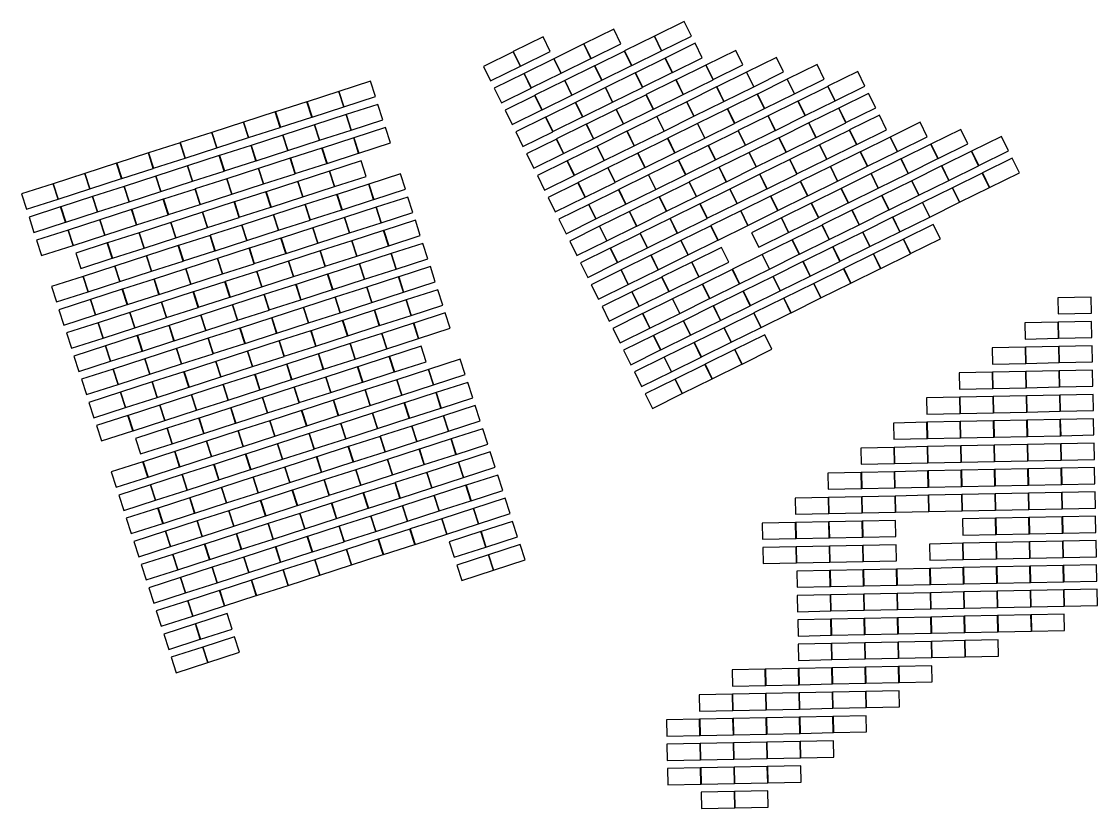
# Model space of a CAD drawing. Header units: inches. Extents: x 13940 to 21108, y 1125 to 4857.
# Drawn here: x 16008 to 18576, y 1125 to 3004 of the extents above; entities that cross this region are included whole.
import ezdxf

# ---------------------------------------------------------------- set-up
doc = ezdxf.new("R2010")
doc.units = ezdxf.units.IN
doc.header["$MEASUREMENT"] = 0
doc.layers.add('Panels', color=5, linetype='Continuous')

msp = doc.modelspace()

# ---------------------------------------------------------------- linework, layer by layer
at = {"layer": 'Panels', "color": 7, "true_color": 0xffffff}
for points, elevation in [([(17367.4, 2915.7), (17438.5, 2950.9), (17421.4, 2985.5), (17350.3, 2950.3)], -27), ([(17535.8, 2934.1), (17606.9, 2969.2), (17589.8, 3003.9), (17518.7, 2968.7)], -27), ([(17198.9, 2897.3), (17270.1, 2932.5), (17253, 2967.1), (17181.8, 2931.9)], -27), ([(17464.5, 2898.9), (17535.6, 2934), (17518.5, 2968.6), (17447.4, 2933.5)], -27), ([(17127.6, 2862.1), (17198.7, 2897.2), (17181.6, 2931.8), (17110.5, 2896.7)], -27), ([(17296, 2880.5), (17367.2, 2915.6), (17350.1, 2950.2), (17278.9, 2915.1)], -27), ([(17393.1, 2863.6), (17464.2, 2898.7), (17447.1, 2933.4), (17376, 2898.2)], -27), ([(17561.6, 2882), (17632.7, 2917.1), (17615.6, 2951.8), (17544.5, 2916.6)], -27), ([(17658.6, 2865.1), (17729.8, 2900.3), (17712.7, 2934.9), (17641.5, 2899.8)], -27), ([(17224.7, 2845.2), (17295.8, 2880.4), (17278.7, 2915), (17207.6, 2879.8)], -27), ([(17490.2, 2846.8), (17561.3, 2881.9), (17544.2, 2916.5), (17473.1, 2881.4)], -27), ([(17755.7, 2848.3), (17826.9, 2883.4), (17809.8, 2918), (17738.6, 2882.9)], -27), ([(17153.3, 2810), (17224.5, 2845.1), (17207.4, 2879.7), (17136.2, 2844.6)], -27), ([(17321.8, 2828.4), (17392.9, 2863.5), (17375.8, 2898.1), (17304.7, 2863)], -27), ([(17418.9, 2811.5), (17490, 2846.6), (17472.9, 2881.3), (17401.8, 2846.1)], -27), ([(17587.3, 2829.9), (17658.4, 2865), (17641.3, 2899.7), (17570.2, 2864.5)], -27), ([(17684.4, 2813), (17755.5, 2848.2), (17738.4, 2882.8), (17667.3, 2847.7)], -27), ([(17852.8, 2831.4), (17923.9, 2866.6), (17906.8, 2901.2), (17835.7, 2866.1)], -27), ([(17949.9, 2814.6), (18021, 2849.7), (18003.9, 2884.3), (17932.8, 2849.2)], -27), ([(16777.3, 2800.2), (16852.7, 2824.6), (16840.9, 2861.3), (16765.4, 2837)], 25.9), ([(17250.4, 2793.1), (17321.5, 2828.3), (17304.4, 2862.9), (17233.3, 2827.7)], -27), ([(17516, 2794.7), (17587.1, 2829.8), (17570, 2864.4), (17498.8, 2829.3)], -27), ([(17781.5, 2796.2), (17852.6, 2831.3), (17835.5, 2865.9), (17764.4, 2830.8)], -27), ([(16701.5, 2775.8), (16777, 2800.1), (16765.1, 2836.9), (16689.7, 2812.5)], 25.9), ([(17179.1, 2757.9), (17250.2, 2793), (17233.1, 2827.6), (17162, 2792.5)], -27), ([(17347.5, 2776.3), (17418.6, 2811.4), (17401.5, 2846), (17330.4, 2810.9)], -27), ([(17444.6, 2759.4), (17515.7, 2794.5), (17498.6, 2829.2), (17427.5, 2794)], -27), ([(17613, 2777.8), (17684.2, 2812.9), (17667.1, 2847.6), (17595.9, 2812.4)], -27), ([(17710.1, 2760.9), (17781.3, 2796.1), (17764.1, 2830.7), (17693, 2795.6)], -27), ([(17878.6, 2779.3), (17949.7, 2814.5), (17932.6, 2849.1), (17861.5, 2814)], -27), ([(17975.7, 2762.5), (18046.8, 2797.6), (18029.7, 2832.2), (17958.5, 2797.1)], -27), ([(16625.8, 2751.3), (16701.3, 2775.7), (16689.4, 2812.4), (16613.9, 2788)], 25.9), ([(16795.1, 2744.9), (16870.6, 2769.3), (16858.7, 2806), (16783.2, 2781.7)], 25.9), ([(17276.2, 2741), (17347.3, 2776.1), (17330.2, 2810.8), (17259.1, 2775.6)], -27), ([(17541.7, 2742.5), (17612.8, 2777.7), (17595.7, 2812.3), (17524.6, 2777.2)], -27), ([(17807.2, 2744.1), (17878.3, 2779.2), (17861.2, 2813.8), (17790.1, 2778.7)], -27), ([(16550.1, 2726.8), (16625.6, 2751.2), (16613.7, 2788), (16538.2, 2763.6)], 25.9), ([(16719.4, 2720.5), (16794.9, 2744.8), (16783, 2781.6), (16707.5, 2757.2)], 25.9), ([(17204.8, 2705.8), (17275.9, 2740.9), (17258.8, 2775.5), (17187.7, 2740.4)], -27), ([(17373.3, 2724.2), (17444.4, 2759.3), (17427.3, 2793.9), (17356.2, 2758.8)], -27), ([(17470.3, 2707.3), (17541.5, 2742.4), (17524.4, 2777.1), (17453.2, 2741.9)], -27), ([(17638.8, 2725.7), (17709.9, 2760.8), (17692.8, 2795.4), (17621.7, 2760.3)], -27), ([(17735.9, 2708.8), (17807, 2744), (17789.9, 2778.6), (17718.8, 2743.5)], -27), ([(17904.3, 2727.2), (17975.4, 2762.4), (17958.3, 2797), (17887.2, 2761.8)], -27), ([(18001.4, 2710.4), (18072.5, 2745.5), (18055.4, 2780.1), (17984.3, 2745)], -27), ([(16474.3, 2702.4), (16549.8, 2726.8), (16538, 2763.5), (16462.5, 2739.1)], 25.9), ([(16643.7, 2696), (16719.1, 2720.4), (16707.3, 2757.1), (16631.8, 2732.7)], 25.9), ([(16813, 2689.6), (16888.5, 2714), (16876.6, 2750.7), (16801.1, 2726.4)], 25.9), ([(17301.9, 2688.9), (17373, 2724), (17355.9, 2758.7), (17284.8, 2723.5)], -27), ([(17567.4, 2690.4), (17638.6, 2725.6), (17621.5, 2760.2), (17550.3, 2725.1)], -27), ([(17833, 2692), (17904.1, 2727.1), (17887, 2761.7), (17815.9, 2726.6)], -27), ([(18098.5, 2693.5), (18169.6, 2728.7), (18152.5, 2763.3), (18081.4, 2728.1)], -27), ([(16398.6, 2677.9), (16474.1, 2702.3), (16462.2, 2739), (16386.7, 2714.7)], 25.9), ([(16567.9, 2671.5), (16643.4, 2695.9), (16631.6, 2732.7), (16556.1, 2708.3)], 25.9), ([(16737.2, 2665.2), (16812.7, 2689.5), (16800.9, 2726.3), (16725.4, 2701.9)], 25.9), ([(17230.6, 2653.7), (17301.7, 2688.8), (17284.6, 2723.4), (17213.5, 2688.3)], -27), ([(17399, 2672.1), (17470.1, 2707.2), (17453, 2741.8), (17381.9, 2706.7)], -27), ([(17496.1, 2655.2), (17567.2, 2690.3), (17550.1, 2725), (17479, 2689.8)], -27), ([(17664.5, 2673.6), (17735.6, 2708.7), (17718.5, 2743.3), (17647.4, 2708.2)], -27), ([(17761.6, 2656.7), (17832.7, 2691.9), (17815.6, 2726.5), (17744.5, 2691.4)], -27), ([(17930, 2675.1), (18001.2, 2710.3), (17984.1, 2744.9), (17912.9, 2709.7)], -27), ([(18027.1, 2658.3), (18098.3, 2693.4), (18081.2, 2728), (18010, 2692.9)], -27), ([(18195.6, 2676.7), (18266.7, 2711.8), (18249.6, 2746.4), (18178.5, 2711.3)], -27), ([(18292.7, 2659.8), (18363.8, 2694.9), (18346.7, 2729.6), (18275.6, 2694.4)], -27), ([(16322.9, 2653.5), (16398.4, 2677.8), (16386.5, 2714.6), (16311, 2690.2)], 25.9), ([(16492.2, 2647.1), (16567.7, 2671.5), (16555.8, 2708.2), (16480.3, 2683.8)], 25.9), ([(16661.5, 2640.7), (16737, 2665.1), (16725.1, 2701.8), (16649.7, 2677.4)], 25.9), ([(17327.6, 2636.8), (17398.8, 2671.9), (17381.7, 2706.6), (17310.5, 2671.4)], -27), ([(17593.2, 2638.3), (17664.3, 2673.5), (17647.2, 2708.1), (17576.1, 2673)], -27), ([(17858.7, 2639.9), (17929.8, 2675), (17912.7, 2709.6), (17841.6, 2674.5)], -27), ([(18124.2, 2641.4), (18195.3, 2676.5), (18178.2, 2711.2), (18107.1, 2676)], -27), ([(16247.2, 2629), (16322.6, 2653.4), (16310.8, 2690.1), (16235.3, 2665.7)], 25.9), ([(16416.5, 2622.6), (16492, 2647), (16480.1, 2683.7), (16404.6, 2659.4)], 25.9), ([(16585.8, 2616.2), (16661.3, 2640.6), (16649.4, 2677.4), (16573.9, 2653)], 25.9), ([(16755.1, 2609.9), (16830.6, 2634.2), (16818.7, 2671), (16743.2, 2646.6)], 25.9), ([(17256.3, 2601.6), (17327.4, 2636.7), (17310.3, 2671.3), (17239.2, 2636.2)], -27), ([(17424.7, 2620), (17495.9, 2655.1), (17478.8, 2689.7), (17407.6, 2654.6)], -27), ([(17521.8, 2603.1), (17592.9, 2638.2), (17575.8, 2672.9), (17504.7, 2637.7)], -27), ([(17690.3, 2621.5), (17761.4, 2656.6), (17744.3, 2691.2), (17673.2, 2656.1)], -27), ([(17787.3, 2604.6), (17858.5, 2639.8), (17841.4, 2674.4), (17770.2, 2639.3)], -27), ([(17955.8, 2623), (18026.9, 2658.2), (18009.8, 2692.8), (17938.7, 2657.6)], -27), ([(18052.9, 2606.2), (18124, 2641.3), (18106.9, 2675.9), (18035.8, 2640.8)], -27), ([(18221.3, 2624.6), (18292.4, 2659.7), (18275.3, 2694.3), (18204.2, 2659.2)], -27), ([(18318.4, 2607.7), (18389.5, 2642.8), (18372.4, 2677.5), (18301.3, 2642.3)], -27), ([(16171.4, 2604.5), (16246.9, 2628.9), (16235, 2665.7), (16159.6, 2641.3)], 25.9), ([(16340.7, 2598.2), (16416.2, 2622.5), (16404.4, 2659.3), (16328.9, 2634.9)], 25.9), ([(16510.1, 2591.8), (16585.6, 2616.2), (16573.7, 2652.9), (16498.2, 2628.5)], 25.9), ([(16679.4, 2585.4), (16754.9, 2609.8), (16743, 2646.5), (16667.5, 2622.1)], 25.9), ([(17353.4, 2584.7), (17424.5, 2619.8), (17407.4, 2654.5), (17336.3, 2619.3)], -27), ([(17618.9, 2586.2), (17690, 2621.4), (17672.9, 2656), (17601.8, 2620.9)], -27), ([(17884.4, 2587.8), (17955.6, 2622.9), (17938.5, 2657.5), (17867.3, 2622.4)], -27), ([(18150, 2589.3), (18221.1, 2624.4), (18204, 2659.1), (18132.9, 2623.9)], -27), ([(16095.7, 2580.1), (16171.2, 2604.5), (16159.3, 2641.2), (16083.8, 2616.8)], 25.9), ([(16265, 2573.7), (16340.5, 2598.1), (16328.6, 2634.8), (16253.1, 2610.4)], 25.9), ([(16434.3, 2567.3), (16509.8, 2591.7), (16498, 2628.4), (16422.5, 2604.1)], 25.9), ([(16603.7, 2560.9), (16679.1, 2585.3), (16667.3, 2622.1), (16591.8, 2597.7)], 25.9), ([(16848.7, 2579), (16924.2, 2603.4), (16912.3, 2640.1), (16836.8, 2615.8)], 25.9), ([(17282, 2549.5), (17353.2, 2584.6), (17336.1, 2619.2), (17264.9, 2584.1)], -27), ([(17450.5, 2567.8), (17521.6, 2603), (17504.5, 2637.6), (17433.4, 2602.5)], -27), ([(17547.6, 2551), (17618.7, 2586.1), (17601.6, 2620.7), (17530.5, 2585.6)], -27), ([(17716, 2569.4), (17787.1, 2604.5), (17770, 2639.1), (17698.9, 2604)], -27), ([(17813.1, 2552.5), (17884.2, 2587.7), (17867.1, 2622.3), (17796, 2587.1)], -27), ([(17981.5, 2570.9), (18052.6, 2606.1), (18035.5, 2640.7), (17964.4, 2605.5)], -27), ([(18078.6, 2554.1), (18149.7, 2589.2), (18132.6, 2623.8), (18061.5, 2588.7)], -27), ([(18247, 2572.5), (18318.2, 2607.6), (18301.1, 2642.2), (18229.9, 2607.1)], -27), ([(16020, 2555.6), (16095.5, 2580), (16083.6, 2616.8), (16008.1, 2592.4)], 25.9), ([(16189.3, 2549.2), (16264.8, 2573.6), (16252.9, 2610.4), (16177.4, 2586)], 25.9), ([(16358.6, 2542.9), (16434.1, 2567.2), (16422.2, 2604), (16346.7, 2579.6)], 25.9), ([(16527.9, 2536.5), (16603.4, 2560.9), (16591.5, 2597.6), (16516.1, 2573.2)], 25.9), ([(16773, 2554.6), (16848.5, 2578.9), (16836.6, 2615.7), (16761.1, 2591.3)], 25.9), ([(17379.1, 2532.6), (17450.2, 2567.7), (17433.1, 2602.4), (17362, 2567.2)], -27), ([(17644.6, 2534.1), (17715.8, 2569.3), (17698.7, 2603.9), (17627.5, 2568.8)], -27), ([(17910.2, 2535.7), (17981.3, 2570.8), (17964.2, 2605.4), (17893.1, 2570.3)], -27), ([(18175.7, 2537.2), (18246.8, 2572.3), (18229.7, 2607), (18158.6, 2571.8)], -27), ([(16113.6, 2524.8), (16189.1, 2549.2), (16177.2, 2585.9), (16101.7, 2561.5)], 25.9), ([(16282.9, 2518.4), (16358.4, 2542.8), (16346.5, 2579.5), (16271, 2555.1)], 25.9), ([(16452.2, 2512), (16527.7, 2536.4), (16515.8, 2573.1), (16440.3, 2548.8)], 25.9), ([(16697.2, 2530.1), (16772.7, 2554.5), (16760.9, 2591.2), (16685.4, 2566.8)], 25.9), ([(16866.6, 2523.7), (16942, 2548.1), (16930.2, 2584.8), (16854.7, 2560.5)], 25.9), ([(17476.2, 2515.7), (17547.3, 2550.9), (17530.2, 2585.5), (17459.1, 2550.4)], -27), ([(17573.3, 2498.9), (17644.4, 2534), (17627.3, 2568.6), (17556.2, 2533.5)], -27), ([(17741.7, 2517.3), (17812.9, 2552.4), (17795.8, 2587), (17724.6, 2551.9)], -27), ([(17838.8, 2500.4), (17909.9, 2535.6), (17892.8, 2570.2), (17821.7, 2535)], -27), ([(18007.3, 2518.8), (18078.4, 2554), (18061.3, 2588.6), (17990.2, 2553.4)], -27), ([(18104.4, 2502), (18175.5, 2537.1), (18158.4, 2571.7), (18087.2, 2536.6)], -27), ([(16037.8, 2500.3), (16113.3, 2524.7), (16101.5, 2561.4), (16026, 2537.1)], 25.9), ([(16207.2, 2493.9), (16282.6, 2518.3), (16270.8, 2555.1), (16195.3, 2530.7)], 25.9), ([(16376.5, 2487.6), (16452, 2511.9), (16440.1, 2548.7), (16364.6, 2524.3)], 25.9), ([(16545.8, 2481.2), (16621.3, 2505.6), (16609.4, 2542.3), (16533.9, 2517.9)], 25.9), ([(16621.5, 2505.6), (16697, 2530), (16685.1, 2566.8), (16609.6, 2542.4)], 25.9), ([(16790.8, 2499.3), (16866.3, 2523.6), (16854.5, 2560.4), (16779, 2536)], 25.9), ([(17307.8, 2497.4), (17378.9, 2532.5), (17361.8, 2567.1), (17290.7, 2532)], -27), ([(17404.9, 2480.5), (17476, 2515.6), (17458.9, 2550.3), (17387.8, 2515.1)], -27), ([(17670.4, 2482), (17741.5, 2517.2), (17724.4, 2551.8), (17653.3, 2516.7)], -27), ([(17935.9, 2483.6), (18007, 2518.7), (17989.9, 2553.3), (17918.8, 2518.2)], -27), ([(16131.4, 2469.5), (16206.9, 2493.9), (16195, 2530.6), (16119.6, 2506.2)], 25.9), ([(16300.7, 2463.1), (16376.2, 2487.5), (16364.4, 2524.2), (16288.9, 2499.8)], 25.9), ([(16470.1, 2456.7), (16545.5, 2481.1), (16533.7, 2517.8), (16458.2, 2493.5)], 25.9), ([(16715.1, 2474.8), (16790.6, 2499.2), (16778.7, 2535.9), (16703.2, 2511.5)], 25.9), ([(16884.4, 2468.4), (16959.9, 2492.8), (16948, 2529.5), (16872.6, 2505.2)], 25.9), ([(17502, 2463.6), (17573.1, 2498.8), (17556, 2533.4), (17484.8, 2498.3)], -27), ([(17599, 2446.8), (17670.2, 2481.9), (17653.1, 2516.5), (17581.9, 2481.4)], -27), ([(17767.5, 2465.2), (17838.6, 2500.3), (17821.5, 2534.9), (17750.4, 2499.8)], -27), ([(17864.6, 2448.3), (17935.7, 2483.5), (17918.6, 2518.1), (17847.5, 2482.9)], -27), ([(18033, 2466.7), (18104.1, 2501.8), (18087, 2536.5), (18015.9, 2501.3)], -27), ([(18130.1, 2449.9), (18201.2, 2485), (18184.1, 2519.6), (18113, 2484.5)], -27), ([(16055.7, 2445), (16131.2, 2469.4), (16119.3, 2506.1), (16043.8, 2481.8)], 25.9), ([(16225, 2438.6), (16300.5, 2463), (16288.6, 2499.8), (16213.1, 2475.4)], 25.9), ([(16394.3, 2432.3), (16469.8, 2456.6), (16458, 2493.4), (16382.5, 2469)], 25.9), ([(16639.4, 2450.3), (16714.9, 2474.7), (16703, 2511.5), (16627.5, 2487.1)], 25.9), ([(16808.7, 2444), (16884.2, 2468.3), (16872.3, 2505.1), (16796.8, 2480.7)], 25.9), ([(17333.5, 2445.3), (17404.6, 2480.4), (17387.5, 2515), (17316.4, 2479.9)], -27), ([(17430.6, 2428.4), (17501.7, 2463.5), (17484.6, 2498.2), (17413.5, 2463)], -27), ([(17961.7, 2431.5), (18032.8, 2466.6), (18015.7, 2501.2), (17944.6, 2466.1)], -27), ([(16149.3, 2414.2), (16224.8, 2438.6), (16212.9, 2475.3), (16137.4, 2450.9)], 25.9), ([(16318.6, 2407.8), (16394.1, 2432.2), (16382.2, 2468.9), (16306.7, 2444.5)], 25.9), ([(16563.6, 2425.9), (16639.1, 2450.3), (16627.3, 2487), (16551.8, 2462.6)], 25.9), ([(16733, 2419.5), (16808.5, 2443.9), (16796.6, 2480.6), (16721.1, 2456.2)], 25.9), ([(16902.3, 2413.1), (16977.8, 2437.5), (16965.9, 2474.2), (16890.4, 2449.9)], 25.9), ([(17527.7, 2411.5), (17598.8, 2446.7), (17581.7, 2481.3), (17510.6, 2446.2)], -27), ([(17793.2, 2413.1), (17864.3, 2448.2), (17847.2, 2482.8), (17776.1, 2447.7)], -27), ([(17890.3, 2396.2), (17961.4, 2431.4), (17944.3, 2466), (17873.2, 2430.8)], -27), ([(18058.7, 2414.6), (18129.9, 2449.7), (18112.8, 2484.4), (18041.6, 2449.2)], -27), ([(16242.9, 2383.3), (16318.4, 2407.7), (16306.5, 2444.5), (16231, 2420.1)], 25.9), ([(16487.9, 2401.4), (16563.4, 2425.8), (16551.5, 2462.5), (16476.1, 2438.2)], 25.9), ([(16657.2, 2395), (16732.7, 2419.4), (16720.9, 2456.2), (16645.4, 2431.8)], 25.9), ([(16826.6, 2388.6), (16902, 2413), (16890.2, 2449.8), (16814.7, 2425.4)], 25.9), ([(17359.3, 2393.1), (17430.4, 2428.3), (17413.3, 2462.9), (17342.2, 2427.8)], -27), ([(17456.3, 2376.3), (17527.5, 2411.4), (17510.4, 2446), (17439.2, 2410.9)], -27), ([(17624.8, 2394.7), (17695.9, 2429.8), (17678.8, 2464.4), (17607.7, 2429.3)], -27), ([(17721.9, 2377.8), (17793, 2413), (17775.9, 2447.6), (17704.8, 2412.4)], -27), ([(17987.4, 2379.4), (18058.5, 2414.5), (18041.4, 2449.1), (17970.3, 2414)], -27), ([(16167.1, 2358.9), (16242.6, 2383.3), (16230.8, 2420), (16155.3, 2395.6)], 25.9), ([(16412.2, 2377), (16487.7, 2401.3), (16475.8, 2438.1), (16400.3, 2413.7)], 25.9), ([(16581.5, 2370.6), (16657, 2395), (16645.1, 2431.7), (16569.6, 2407.3)], 25.9), ([(16750.8, 2364.2), (16826.3, 2388.6), (16814.4, 2425.3), (16739, 2400.9)], 25.9), ([(16920.1, 2357.8), (16995.6, 2382.2), (16983.8, 2418.9), (16908.3, 2394.6)], 25.9), ([(17553.4, 2359.4), (17624.6, 2394.6), (17607.5, 2429.2), (17536.3, 2394.1)], -27), ([(17819, 2361), (17890.1, 2396.1), (17873, 2430.7), (17801.9, 2395.6)], -27), ([(17916, 2344.1), (17987.2, 2379.3), (17970.1, 2413.9), (17898.9, 2378.7)], -27), ([(16091.4, 2334.4), (16166.9, 2358.8), (16155, 2395.5), (16079.6, 2371.2)], 25.9), ([(16260.7, 2328), (16336.2, 2352.4), (16324.4, 2389.2), (16248.9, 2364.8)], 25.9), ([(16336.5, 2352.5), (16412, 2376.9), (16400.1, 2413.6), (16324.6, 2389.2)], 25.9), ([(16505.8, 2346.1), (16581.3, 2370.5), (16569.4, 2407.2), (16493.9, 2382.9)], 25.9), ([(16675.1, 2339.7), (16750.6, 2364.1), (16738.7, 2400.9), (16663.2, 2376.5)], 25.9), ([(16844.4, 2333.3), (16919.9, 2357.7), (16908, 2394.5), (16832.5, 2370.1)], 25.9), ([(17385, 2341), (17456.1, 2376.2), (17439, 2410.8), (17367.9, 2375.7)], -27), ([(17482.1, 2324.2), (17553.2, 2359.3), (17536.1, 2393.9), (17465, 2358.8)], -27), ([(17650.5, 2342.6), (17721.6, 2377.7), (17704.5, 2412.3), (17633.4, 2377.2)], -27), ([(17747.6, 2325.7), (17818.7, 2360.9), (17801.6, 2395.5), (17730.5, 2360.3)], -27), ([(16185, 2303.6), (16260.5, 2328), (16248.6, 2364.7), (16173.1, 2340.3)], 25.9), ([(16430.1, 2321.7), (16505.5, 2346), (16493.7, 2382.8), (16418.2, 2358.4)], 25.9), ([(16599.4, 2315.3), (16674.9, 2339.7), (16663, 2376.4), (16587.5, 2352)], 25.9), ([(16768.7, 2308.9), (16844.2, 2333.3), (16832.3, 2370), (16756.8, 2345.6)], 25.9), ([(16938, 2302.5), (17013.5, 2326.9), (17001.6, 2363.6), (16926.1, 2339.3)], 25.9), ([(17579.2, 2307.3), (17650.3, 2342.5), (17633.2, 2377.1), (17562.1, 2342)], -27), ([(17844.7, 2308.9), (17915.8, 2344), (17898.7, 2378.6), (17827.6, 2343.5)], -27), ([(16109.3, 2279.1), (16184.8, 2303.5), (16172.9, 2340.2), (16097.4, 2315.9)], 25.9), ([(16354.3, 2297.2), (16429.8, 2321.6), (16417.9, 2358.3), (16342.5, 2333.9)], 25.9), ([(16523.6, 2290.8), (16599.1, 2315.2), (16587.3, 2351.9), (16511.8, 2327.6)], 25.9), ([(16693, 2284.4), (16768.5, 2308.8), (16756.6, 2345.6), (16681.1, 2321.2)], 25.9), ([(16862.3, 2278), (16937.8, 2302.4), (16925.9, 2339.2), (16850.4, 2314.8)], 25.9), ([(17410.7, 2288.9), (17481.9, 2324.1), (17464.8, 2358.7), (17393.6, 2323.6)], -27), ([(17507.8, 2272.1), (17578.9, 2307.2), (17561.8, 2341.8), (17490.7, 2306.7)], -27), ([(17676.3, 2290.5), (17747.4, 2325.6), (17730.3, 2360.2), (17659.2, 2325.1)], -27), ([(17773.3, 2273.6), (17844.5, 2308.8), (17827.4, 2343.4), (17756.2, 2308.2)], -27), ([(16278.6, 2272.7), (16354.1, 2297.1), (16342.2, 2333.9), (16266.7, 2309.5)], 25.9), ([(16447.9, 2266.4), (16523.4, 2290.7), (16511.5, 2327.5), (16436, 2303.1)], 25.9), ([(16617.2, 2260), (16692.7, 2284.4), (16680.9, 2321.1), (16605.4, 2296.7)], 25.9), ([(16786.6, 2253.6), (16862, 2278), (16850.2, 2314.7), (16774.7, 2290.3)], 25.9), ([(17604.9, 2255.2), (17676, 2290.4), (17658.9, 2325), (17587.8, 2289.8)], -27), ([(16202.9, 2248.3), (16278.4, 2272.7), (16266.5, 2309.4), (16191, 2285)], 25.9), ([(16372.2, 2241.9), (16447.7, 2266.3), (16435.8, 2303), (16360.3, 2278.6)], 25.9), ([(16541.5, 2235.5), (16617, 2259.9), (16605.1, 2296.6), (16529.6, 2272.3)], 25.9), ([(16710.8, 2229.1), (16786.3, 2253.5), (16774.4, 2290.3), (16699, 2265.9)], 25.9), ([(16955.9, 2247.2), (17031.4, 2271.6), (17019.5, 2308.3), (16944, 2283.9)], 25.9), ([(17436.5, 2236.8), (17507.6, 2272), (17490.5, 2306.6), (17419.4, 2271.5)], -27), ([(17533.6, 2220), (17604.7, 2255.1), (17587.6, 2289.7), (17516.5, 2254.6)], -27), ([(17702, 2238.4), (17773.1, 2273.5), (17756, 2308.1), (17684.9, 2273)], -27), ([(16127.1, 2223.8), (16202.6, 2248.2), (16190.8, 2284.9), (16115.3, 2260.6)], 25.9), ([(16296.5, 2217.4), (16372, 2241.8), (16360.1, 2278.6), (16284.6, 2254.2)], 25.9), ([(16465.8, 2211.1), (16541.3, 2235.4), (16529.4, 2272.2), (16453.9, 2247.8)], 25.9), ([(16635.1, 2204.7), (16710.6, 2229.1), (16698.7, 2265.8), (16623.2, 2241.4)], 25.9), ([(16880.1, 2222.7), (16955.6, 2247.1), (16943.8, 2283.9), (16868.3, 2259.5)], 25.9), ([(17630.6, 2203.1), (17701.8, 2238.3), (17684.7, 2272.9), (17613.5, 2237.7)], -27), ([(16220.7, 2193), (16296.2, 2217.4), (16284.4, 2254.1), (16208.9, 2229.7)], 25.9), ([(16390, 2186.6), (16465.5, 2211), (16453.7, 2247.7), (16378.2, 2223.3)], 25.9), ([(16559.4, 2180.2), (16634.9, 2204.6), (16623, 2241.3), (16547.5, 2217)], 25.9), ([(16728.7, 2173.8), (16804.2, 2198.2), (16792.3, 2235), (16716.8, 2210.6)], 25.9), ([(16804.4, 2198.3), (16879.9, 2222.7), (16868, 2259.4), (16792.5, 2235)], 25.9), ([(17462.2, 2184.7), (17533.3, 2219.9), (17516.2, 2254.5), (17445.1, 2219.4)], -27), ([(17559.3, 2167.9), (17630.4, 2203), (17613.3, 2237.6), (17542.2, 2202.5)], -27), ([(17727.7, 2186.3), (17798.9, 2221.4), (17781.8, 2256), (17710.6, 2220.9)], -27), ([(16145, 2168.5), (16220.5, 2192.9), (16208.6, 2229.6), (16133.1, 2205.3)], 25.9), ([(16314.3, 2162.1), (16389.8, 2186.5), (16377.9, 2223.3), (16302.5, 2198.9)], 25.9), ([(16483.6, 2155.7), (16559.1, 2180.1), (16547.3, 2216.9), (16471.8, 2192.5)], 25.9), ([(16653, 2149.4), (16728.4, 2173.7), (16716.6, 2210.5), (16641.1, 2186.1)], 25.9), ([(16898, 2167.4), (16973.5, 2191.8), (16961.6, 2228.6), (16886.1, 2204.2)], 25.9), ([(17656.4, 2151), (17727.5, 2186.2), (17710.4, 2220.8), (17639.3, 2185.6)], -27), ([(16238.6, 2137.7), (16314.1, 2162.1), (16302.2, 2198.8), (16226.7, 2174.4)], 25.9), ([(16407.9, 2131.3), (16483.4, 2155.7), (16471.5, 2192.4), (16396, 2168)], 25.9), ([(16577.2, 2124.9), (16652.7, 2149.3), (16640.9, 2186), (16565.4, 2161.7)], 25.9), ([(16822.3, 2143), (16897.8, 2167.4), (16885.9, 2204.1), (16810.4, 2179.7)], 25.9), ([(16991.6, 2136.6), (17067.1, 2161), (17055.2, 2197.7), (16979.7, 2173.3)], 25.9), ([(17488, 2132.6), (17559.1, 2167.8), (17542, 2202.4), (17470.9, 2167.3)], -27), ([(17585, 2115.8), (17656.2, 2150.9), (17639.1, 2185.5), (17567.9, 2150.4)], -27), ([(16162.9, 2113.2), (16238.4, 2137.6), (16226.5, 2174.3), (16151, 2150)], 25.9), ([(16332.2, 2106.8), (16407.7, 2131.2), (16395.8, 2168), (16320.3, 2143.6)], 25.9), ([(16501.5, 2100.4), (16577, 2124.8), (16565.1, 2161.6), (16489.6, 2137.2)], 25.9), ([(16746.5, 2118.5), (16822, 2142.9), (16810.2, 2179.7), (16734.7, 2155.3)], 25.9), ([(16915.9, 2112.1), (16991.4, 2136.5), (16979.5, 2173.3), (16904, 2148.9)], 25.9), ([(16256.5, 2082.4), (16331.9, 2106.8), (16320.1, 2143.5), (16244.6, 2119.1)], 25.9), ([(16425.8, 2076), (16501.3, 2100.4), (16489.4, 2137.1), (16413.9, 2112.7)], 25.9), ([(16670.8, 2094.1), (16746.3, 2118.4), (16734.4, 2155.2), (16659, 2130.8)], 25.9), ([(16840.1, 2087.7), (16915.6, 2112.1), (16903.8, 2148.8), (16828.3, 2124.4)], 25.9), ([(17009.5, 2081.3), (17084.9, 2105.7), (17073.1, 2142.4), (16997.6, 2118)], 25.9), ([(17513.7, 2080.5), (17584.8, 2115.7), (17567.7, 2150.3), (17496.6, 2115.1)], -27), ([(16180.7, 2057.9), (16256.2, 2082.3), (16244.3, 2119), (16168.9, 2094.7)], 25.9), ([(16350, 2051.5), (16425.5, 2075.9), (16413.7, 2112.7), (16338.2, 2088.3)], 25.9), ([(16519.4, 2045.1), (16594.9, 2069.5), (16583, 2106.3), (16507.5, 2081.9)], 25.9), ([(16595.1, 2069.6), (16670.6, 2094), (16658.7, 2130.7), (16583.2, 2106.4)], 25.9), ([(16764.4, 2063.2), (16839.9, 2087.6), (16828, 2124.4), (16752.5, 2100)], 25.9), ([(16933.7, 2056.8), (17009.2, 2081.2), (16997.3, 2118), (16921.9, 2093.6)], 25.9), ([(16274.3, 2027.1), (16349.8, 2051.5), (16337.9, 2088.2), (16262.4, 2063.8)], 25.9), ([(16443.6, 2020.7), (16519.1, 2045.1), (16507.3, 2081.8), (16431.8, 2057.4)], 25.9), ([(16688.7, 2038.8), (16764.2, 2063.1), (16752.3, 2099.9), (16676.8, 2075.5)], 25.9), ([(16858, 2032.4), (16933.5, 2056.8), (16921.6, 2093.5), (16846.1, 2069.1)], 25.9), ([(17027.3, 2026), (17102.8, 2050.4), (17090.9, 2087.1), (17015.4, 2062.7)], 25.9), ([(16198.6, 2002.6), (16274.1, 2027), (16262.2, 2063.7), (16186.7, 2039.4)], 25.9), ([(16367.9, 1996.2), (16443.4, 2020.6), (16431.5, 2057.4), (16356, 2033)], 25.9), ([(16613, 2014.3), (16688.4, 2038.7), (16676.6, 2075.4), (16601.1, 2051)], 25.9), ([(16782.3, 2007.9), (16857.8, 2032.3), (16845.9, 2069.1), (16770.4, 2044.7)], 25.9), ([(16951.6, 2001.5), (17027.1, 2025.9), (17015.2, 2062.7), (16939.7, 2038.3)], 25.9), ([(16292.2, 1971.8), (16367.7, 1996.2), (16355.8, 2032.9), (16280.3, 2008.5)], 25.9), ([(16537.2, 1989.8), (16612.7, 2014.2), (16600.8, 2051), (16525.4, 2026.6)], 25.9), ([(16706.5, 1983.5), (16782, 2007.8), (16770.2, 2044.6), (16694.7, 2020.2)], 25.9), ([(16875.9, 1977.1), (16951.4, 2001.5), (16939.5, 2038.2), (16864, 2013.8)], 25.9), ([(17045.2, 1970.7), (17120.7, 1995.1), (17108.8, 2031.8), (17033.3, 2007.4)], 25.9), ([(16461.5, 1965.4), (16537, 1989.8), (16525.1, 2026.5), (16449.6, 2002.1)], 25.9), ([(16630.8, 1959), (16706.3, 1983.4), (16694.4, 2020.1), (16618.9, 1995.7)], 25.9), ([(16800.1, 1952.6), (16875.6, 1977), (16863.8, 2013.7), (16788.3, 1989.4)], 25.9), ([(16969.4, 1946.2), (17044.9, 1970.6), (17033.1, 2007.4), (16957.6, 1983)], 25.9), ([(16310, 1916.5), (16385.5, 1940.8), (16373.7, 1977.6), (16298.2, 1953.2)], 25.9), ([(16385.8, 1940.9), (16461.3, 1965.3), (16449.4, 2002.1), (16373.9, 1977.7)], 25.9), ([(16555.1, 1934.5), (16630.6, 1958.9), (16618.7, 1995.7), (16543.2, 1971.3)], 25.9), ([(16724.4, 1928.2), (16799.9, 1952.5), (16788, 1989.3), (16712.5, 1964.9)], 25.9), ([(16893.7, 1921.8), (16969.2, 1946.2), (16957.3, 1982.9), (16881.9, 1958.5)], 25.9), ([(16234.3, 1892), (16309.8, 1916.4), (16297.9, 1953.1), (16222.4, 1928.8)], 25.9), ([(16479.4, 1910.1), (16554.8, 1934.5), (16543, 1971.2), (16467.5, 1946.8)], 25.9), ([(16648.7, 1903.7), (16724.2, 1928.1), (16712.3, 1964.8), (16636.8, 1940.4)], 25.9), ([(16818, 1897.3), (16893.5, 1921.7), (16881.6, 1958.4), (16806.1, 1934.1)], 25.9), ([(16987.3, 1890.9), (17062.8, 1915.3), (17050.9, 1952.1), (16975.4, 1927.7)], 25.9), ([(17063, 1915.4), (17138.5, 1939.8), (17126.7, 1976.5), (17051.2, 1952.1)], 25.9), ([(16403.6, 1885.6), (16479.1, 1910), (16467.3, 1946.8), (16391.8, 1922.4)], 25.9), ([(16572.9, 1879.2), (16648.4, 1903.6), (16636.6, 1940.4), (16561.1, 1916)], 25.9), ([(16742.3, 1872.9), (16817.8, 1897.2), (16805.9, 1934), (16730.4, 1909.6)], 25.9), ([(16911.6, 1866.5), (16987.1, 1890.9), (16975.2, 1927.6), (16899.7, 1903.2)], 25.9), ([(16327.9, 1861.2), (16403.4, 1885.5), (16391.5, 1922.3), (16316, 1897.9)], 25.9), ([(16497.2, 1854.8), (16572.7, 1879.2), (16560.8, 1915.9), (16485.4, 1891.5)], 25.9), ([(16666.5, 1848.4), (16742, 1872.8), (16730.2, 1909.5), (16654.7, 1885.1)], 25.9), ([(16835.9, 1842), (16911.3, 1866.4), (16899.5, 1903.1), (16824, 1878.8)], 25.9), ([(17080.9, 1860.1), (17156.4, 1884.5), (17144.5, 1921.2), (17069, 1896.8)], 25.9), ([(16252.2, 1836.7), (16327.7, 1861.1), (16315.8, 1897.8), (16240.3, 1873.5)], 25.9), ([(16421.5, 1830.3), (16497, 1854.7), (16485.1, 1891.5), (16409.6, 1867.1)], 25.9), ([(16590.8, 1823.9), (16666.3, 1848.3), (16654.4, 1885.1), (16578.9, 1860.7)], 25.9), ([(16760.1, 1817.6), (16835.6, 1841.9), (16823.7, 1878.7), (16748.3, 1854.3)], 25.9), ([(17005.2, 1835.6), (17080.7, 1860), (17068.8, 1896.8), (16993.3, 1872.4)], 25.9), ([(16345.8, 1805.9), (16421.3, 1830.2), (16409.4, 1867), (16333.9, 1842.6)], 25.9), ([(16515.1, 1799.5), (16590.6, 1823.9), (16578.7, 1860.6), (16503.2, 1836.2)], 25.9), ([(16684.4, 1793.1), (16759.9, 1817.5), (16748, 1854.2), (16672.5, 1829.8)], 25.9), ([(16929.4, 1811.2), (17004.9, 1835.6), (16993.1, 1872.3), (16917.6, 1847.9)], 25.9), ([(17098.8, 1804.8), (17174.3, 1829.2), (17162.4, 1865.9), (17086.9, 1841.5)], 25.9), ([(16270, 1781.4), (16345.5, 1805.8), (16333.7, 1842.5), (16258.2, 1818.2)], 25.9), ([(16439.4, 1775), (16514.8, 1799.4), (16503, 1836.2), (16427.5, 1811.8)], 25.9), ([(16608.7, 1768.6), (16684.2, 1793), (16672.3, 1829.8), (16596.8, 1805.4)], 25.9), ([(16778, 1762.3), (16853.5, 1786.6), (16841.6, 1823.4), (16766.1, 1799)], 25.9), ([(16853.7, 1786.7), (16929.2, 1811.1), (16917.3, 1847.8), (16841.8, 1823.5)], 25.9), ([(17023, 1780.3), (17098.5, 1804.7), (17086.7, 1841.5), (17011.2, 1817.1)], 25.9), ([(16363.6, 1750.6), (16439.1, 1774.9), (16427.2, 1811.7), (16351.8, 1787.3)], 25.9), ([(16532.9, 1744.2), (16608.4, 1768.6), (16596.6, 1805.3), (16521.1, 1780.9)], 25.9), ([(16702.3, 1737.8), (16777.8, 1762.2), (16765.9, 1798.9), (16690.4, 1774.5)], 25.9), ([(16947.3, 1755.9), (17022.8, 1780.3), (17010.9, 1817), (16935.4, 1792.6)], 25.9), ([(17116.6, 1749.5), (17192.1, 1773.9), (17180.2, 1810.6), (17104.8, 1786.2)], 25.9), ([(16287.9, 1726.1), (16363.4, 1750.5), (16351.5, 1787.2), (16276, 1762.8)], 25.9), ([(16457.2, 1719.7), (16532.7, 1744.1), (16520.8, 1780.8), (16445.3, 1756.5)], 25.9), ([(16626.5, 1713.3), (16702, 1737.7), (16690.2, 1774.5), (16614.7, 1750.1)], 25.9), ([(16871.6, 1731.4), (16947.1, 1755.8), (16935.2, 1792.5), (16859.7, 1768.2)], 25.9), ([(17040.9, 1725), (17116.4, 1749.4), (17104.5, 1786.2), (17029, 1761.8)], 25.9), ([(16381.5, 1695.3), (16457, 1719.6), (16445.1, 1756.4), (16369.6, 1732)], 25.9), ([(16550.8, 1688.9), (16626.3, 1713.3), (16614.4, 1750), (16538.9, 1725.6)], 25.9), ([(16795.9, 1707), (16871.3, 1731.3), (16859.5, 1768.1), (16784, 1743.7)], 25.9), ([(17134.5, 1694.2), (17210, 1718.6), (17198.1, 1755.3), (17122.6, 1730.9)], 25.9), ([(16305.8, 1670.8), (16381.3, 1695.2), (16369.4, 1731.9), (16293.9, 1707.5)], 25.9), ([(16475.1, 1664.4), (16550.6, 1688.8), (16538.7, 1725.5), (16463.2, 1701.2)], 25.9), ([(16720.1, 1682.5), (16795.6, 1706.9), (16783.7, 1743.6), (16708.3, 1719.2)], 25.9), ([(17058.8, 1669.7), (17134.2, 1694.1), (17122.4, 1730.9), (17046.9, 1706.5)], 25.9), ([(16399.4, 1640), (16474.8, 1664.3), (16463, 1701.1), (16387.5, 1676.7)], 25.9), ([(16644.4, 1658), (16719.9, 1682.4), (16708, 1719.2), (16632.5, 1694.8)], 25.9), ([(16323.6, 1615.5), (16399.1, 1639.9), (16387.2, 1676.6), (16311.8, 1652.2)], 25.9), ([(16492.9, 1609.1), (16568.4, 1633.5), (16556.6, 1670.2), (16481.1, 1645.9)], 25.9), ([(16568.7, 1633.6), (16644.2, 1658), (16632.3, 1694.7), (16556.8, 1670.3)], 25.9), ([(16417.2, 1584.7), (16492.7, 1609), (16480.8, 1645.8), (16405.3, 1621.4)], 25.9), ([(16341.5, 1560.2), (16417, 1584.6), (16405.1, 1621.3), (16329.6, 1596.9)], 25.9), ([(16435.1, 1529.4), (16510.6, 1553.7), (16498.7, 1590.5), (16423.2, 1566.1)], 25.9), ([(16359.3, 1504.9), (16434.8, 1529.3), (16423, 1566), (16347.5, 1541.6)], 25.9), ([(16452.9, 1474.1), (16528.4, 1498.4), (16516.6, 1535.2), (16441.1, 1510.8)], 25.9), ([(16377.2, 1449.6), (16452.7, 1474), (16440.8, 1510.7), (16365.3, 1486.3)], 25.9)]:
    msp.add_lwpolyline(points, close=True, dxfattribs=dict(at, elevation=elevation))
for points in [[(18482, 2305.8), (18561.4, 2307.4), (18560.5, 2346), (18481.2, 2344.4)], [(18403.7, 2246), (18483, 2247.7), (18482.2, 2286.3), (18402.9, 2284.6)], [(18483.3, 2247.7), (18562.6, 2249.3), (18561.8, 2287.9), (18482.4, 2286.3)], [(18325.4, 2186.2), (18404.7, 2187.9), (18403.9, 2226.5), (18324.5, 2224.8)], [(18404.9, 2187.9), (18484.2, 2189.6), (18483.4, 2228.2), (18404.1, 2226.5)], [(18484.5, 2189.6), (18563.8, 2191.2), (18563, 2229.8), (18483.7, 2228.2)], [(18247, 2126.5), (18326.3, 2128.1), (18325.5, 2166.7), (18246.2, 2165.1)], [(18326.6, 2128.1), (18405.9, 2129.8), (18405.1, 2168.4), (18325.8, 2166.7)], [(18406.1, 2129.8), (18485.4, 2131.5), (18484.6, 2170.1), (18405.3, 2168.4)], [(18485.7, 2131.5), (18565, 2133.1), (18564.2, 2171.7), (18484.9, 2170.1)], [(18168.7, 2066.7), (18248, 2068.4), (18247.2, 2107), (18167.9, 2105.3)], [(18248.2, 2068.4), (18327.5, 2070), (18326.7, 2108.6), (18247.4, 2107)], [(18327.8, 2070), (18407.1, 2071.7), (18406.3, 2110.3), (18327, 2108.6)], [(18407.3, 2071.7), (18486.7, 2073.4), (18485.9, 2112), (18406.5, 2110.3)], [(18486.9, 2073.4), (18566.2, 2075), (18565.4, 2113.6), (18486.1, 2112)], [(18488.1, 2015.3), (18567.4, 2016.9), (18566.6, 2055.5), (18487.3, 2053.9)], [(18090.3, 2006.9), (18169.6, 2008.6), (18168.8, 2047.2), (18089.5, 2045.5)], [(18169.9, 2008.6), (18249.2, 2010.3), (18248.4, 2048.9), (18169.1, 2047.2)], [(18249.4, 2010.3), (18328.8, 2011.9), (18327.9, 2050.5), (18248.6, 2048.9)], [(18329, 2011.9), (18408.3, 2013.6), (18407.5, 2052.2), (18328.2, 2050.5)], [(18408.6, 2013.6), (18487.9, 2015.3), (18487.1, 2053.9), (18407.8, 2052.2)], [(18012, 1947.2), (18091.3, 1948.8), (18090.5, 1987.4), (18011.2, 1985.8)], [(18091.5, 1948.8), (18170.8, 1950.5), (18170, 1989.1), (18090.7, 1987.4)], [(18171.1, 1950.5), (18250.4, 1952.2), (18249.6, 1990.8), (18170.3, 1989.1)], [(18250.7, 1952.2), (18330, 1953.8), (18329.2, 1992.4), (18249.8, 1990.8)], [(18330.2, 1953.8), (18409.5, 1955.5), (18408.7, 1994.1), (18329.4, 1992.4)], [(18409.8, 1955.5), (18489.1, 1957.2), (18488.3, 1995.8), (18409, 1994.1)], [(18489.3, 1957.2), (18568.7, 1958.8), (18567.8, 1997.4), (18488.5, 1995.8)], [(17933.6, 1887.4), (18012.9, 1889.1), (18012.1, 1927.7), (17932.8, 1926)], [(18013.2, 1889.1), (18092.5, 1890.7), (18091.7, 1929.3), (18012.4, 1927.7)], [(18092.7, 1890.7), (18172.1, 1892.4), (18171.3, 1931), (18091.9, 1929.3)], [(18172.3, 1892.4), (18251.6, 1894.1), (18250.8, 1932.7), (18171.5, 1931)], [(18251.9, 1894.1), (18331.2, 1895.7), (18330.4, 1934.3), (18251.1, 1932.7)], [(18331.4, 1895.7), (18410.7, 1897.4), (18409.9, 1936), (18330.6, 1934.3)], [(18411, 1897.4), (18490.3, 1899.1), (18489.5, 1937.7), (18410.2, 1936)], [(18490.6, 1899.1), (18569.9, 1900.7), (18569.1, 1939.3), (18489.8, 1937.7)], [(18173.5, 1834.3), (18252.8, 1836), (18252, 1874.6), (18172.7, 1872.9)], [(18253.1, 1836), (18332.4, 1837.6), (18331.6, 1876.2), (18252.3, 1874.6)], [(18332.7, 1837.6), (18412, 1839.3), (18411.2, 1877.9), (18331.8, 1876.2)], [(18412.2, 1839.3), (18491.5, 1841), (18490.7, 1879.6), (18411.4, 1877.9)], [(18491.8, 1841), (18571.1, 1842.6), (18570.3, 1881.2), (18491, 1879.6)], [(17855.3, 1827.6), (17934.6, 1829.3), (17933.8, 1867.9), (17854.5, 1866.2)], [(17934.8, 1829.3), (18014.2, 1831), (18013.3, 1869.6), (17934, 1867.9)], [(18014.4, 1831), (18093.7, 1832.6), (18092.9, 1871.2), (18013.6, 1869.6)], [(18094, 1832.6), (18173.3, 1834.3), (18172.5, 1872.9), (18093.2, 1871.2)], [(17776.9, 1767.9), (17856.2, 1769.5), (17855.4, 1808.1), (17776.1, 1806.5)], [(17856.5, 1769.5), (17935.8, 1771.2), (17935, 1809.8), (17855.7, 1808.1)], [(17936.1, 1771.2), (18015.4, 1772.9), (18014.6, 1811.5), (17935.2, 1809.8)], [(18015.6, 1772.9), (18094.9, 1774.5), (18094.1, 1813.1), (18014.8, 1811.5)], [(18254.3, 1777.9), (18333.6, 1779.5), (18332.8, 1818.1), (18253.5, 1816.5)], [(18333.9, 1779.5), (18413.2, 1781.2), (18412.4, 1819.8), (18333.1, 1818.1)], [(18413.4, 1781.2), (18492.7, 1782.9), (18491.9, 1821.5), (18412.6, 1819.8)], [(18493, 1782.9), (18572.3, 1784.5), (18571.5, 1823.1), (18492.2, 1821.5)], [(17778.1, 1709.8), (17857.5, 1711.4), (17856.7, 1750), (17777.3, 1748.4)], [(17857.7, 1711.4), (17937, 1713.1), (17936.2, 1751.7), (17856.9, 1750)], [(17937.3, 1713.1), (18016.6, 1714.8), (18015.8, 1753.4), (17936.5, 1751.7)], [(18016.8, 1714.8), (18096.1, 1716.4), (18095.3, 1755), (18016, 1753.4)], [(18176, 1718.1), (18255.3, 1719.8), (18254.5, 1758.4), (18175.2, 1756.7)], [(18255.5, 1719.8), (18334.8, 1721.4), (18334, 1760), (18254.7, 1758.4)], [(18335.1, 1721.4), (18414.4, 1723.1), (18413.6, 1761.7), (18334.3, 1760)], [(18414.6, 1723.1), (18494, 1724.8), (18493.2, 1763.4), (18413.8, 1761.7)], [(18494.2, 1724.8), (18573.5, 1726.4), (18572.7, 1765), (18493.4, 1763.4)], [(17938.5, 1655), (18017.8, 1656.7), (18017, 1695.3), (17937.7, 1693.6)], [(18018.1, 1656.7), (18097.4, 1658.3), (18096.6, 1696.9), (18017.2, 1695.3)], [(18097.6, 1658.3), (18176.9, 1660), (18176.1, 1698.6), (18096.8, 1696.9)], [(18177.2, 1660), (18256.5, 1661.7), (18255.7, 1700.3), (18176.4, 1698.6)], [(18256.7, 1661.7), (18336.1, 1663.3), (18335.2, 1701.9), (18255.9, 1700.3)], [(18336.3, 1663.3), (18415.6, 1665), (18414.8, 1703.6), (18335.5, 1701.9)], [(18415.9, 1665), (18495.2, 1666.7), (18494.4, 1705.3), (18415.1, 1703.6)], [(18495.4, 1666.7), (18574.7, 1668.3), (18573.9, 1706.9), (18494.6, 1705.3)], [(17858.9, 1653.3), (17938.2, 1655), (17937.4, 1693.6), (17858.1, 1691.9)], [(18258, 1603.6), (18337.3, 1605.2), (18336.5, 1643.8), (18257.1, 1642.2)], [(18337.5, 1605.2), (18416.8, 1606.9), (18416, 1645.5), (18336.7, 1643.8)], [(18417.1, 1606.9), (18496.4, 1608.6), (18495.6, 1647.2), (18416.3, 1645.5)], [(18496.6, 1608.6), (18576, 1610.2), (18575.1, 1648.8), (18495.8, 1647.2)], [(17860.1, 1595.2), (17939.5, 1596.9), (17938.6, 1635.5), (17859.3, 1633.8)], [(17939.7, 1596.9), (18019, 1598.6), (18018.2, 1637.2), (17938.9, 1635.5)], [(18019.3, 1598.6), (18098.6, 1600.2), (18097.8, 1638.8), (18018.5, 1637.2)], [(18098.8, 1600.2), (18178.1, 1601.9), (18177.3, 1640.5), (18098, 1638.8)], [(18178.4, 1601.9), (18257.7, 1603.6), (18256.9, 1642.2), (18177.6, 1640.5)], [(17861.4, 1537.1), (17940.7, 1538.8), (17939.9, 1577.4), (17860.6, 1575.7)], [(17940.9, 1538.8), (18020.2, 1540.5), (18019.4, 1579.1), (17940.1, 1577.4)], [(18020.5, 1540.5), (18099.8, 1542.1), (18099, 1580.7), (18019.7, 1579.1)], [(18100.1, 1542.1), (18179.4, 1543.8), (18178.6, 1582.4), (18099.2, 1580.7)], [(18179.6, 1543.8), (18258.9, 1545.5), (18258.1, 1584.1), (18178.8, 1582.4)], [(18259.2, 1545.5), (18338.5, 1547.1), (18337.7, 1585.7), (18258.4, 1584.1)], [(18338.7, 1547.1), (18418.1, 1548.8), (18417.2, 1587.4), (18337.9, 1585.7)], [(18418.3, 1548.8), (18497.6, 1550.5), (18496.8, 1589.1), (18417.5, 1587.4)], [(17862.6, 1479), (17941.9, 1480.7), (17941.1, 1519.3), (17861.8, 1517.6)], [(17942.1, 1480.7), (18021.5, 1482.4), (18020.6, 1521), (17941.3, 1519.3)], [(18021.7, 1482.4), (18101, 1484), (18100.2, 1522.6), (18020.9, 1521)], [(18101.3, 1484), (18180.6, 1485.7), (18179.8, 1524.3), (18100.5, 1522.6)], [(18180.8, 1485.7), (18260.1, 1487.4), (18259.3, 1526), (18180, 1524.3)], [(18260.4, 1487.4), (18339.7, 1489), (18338.9, 1527.6), (18259.6, 1526)], [(18022.9, 1424.3), (18102.2, 1425.9), (18101.4, 1464.5), (18022.1, 1462.9)], [(18102.5, 1425.9), (18181.8, 1427.6), (18181, 1466.2), (18101.7, 1464.5)], [(17704.7, 1417.6), (17784, 1419.2), (17783.2, 1457.9), (17703.9, 1456.2)], [(17784.2, 1419.3), (17863.5, 1420.9), (17862.7, 1459.5), (17783.4, 1457.9)], [(17863.8, 1420.9), (17943.1, 1422.6), (17942.3, 1461.2), (17863, 1459.5)], [(17943.4, 1422.6), (18022.7, 1424.2), (18021.9, 1462.9), (17942.6, 1461.2)], [(17626.3, 1357.8), (17705.6, 1359.5), (17704.8, 1398.1), (17625.5, 1396.4)], [(17705.9, 1359.5), (17785.2, 1361.1), (17784.4, 1399.8), (17705.1, 1398.1)], [(17785.5, 1361.2), (17864.8, 1362.8), (17864, 1401.4), (17784.6, 1399.8)], [(17865, 1362.8), (17944.3, 1364.5), (17943.5, 1403.1), (17864.2, 1401.4)], [(17944.6, 1364.5), (18023.9, 1366.1), (18023.1, 1404.8), (17943.8, 1403.1)], [(18024.1, 1366.2), (18103.5, 1367.8), (18102.6, 1406.4), (18023.3, 1404.8)], [(17548, 1298.1), (17627.3, 1299.7), (17626.5, 1338.3), (17547.2, 1336.7)], [(17627.5, 1299.7), (17706.9, 1301.4), (17706, 1340), (17626.7, 1338.3)], [(17707.1, 1301.4), (17786.4, 1303), (17785.6, 1341.7), (17706.3, 1340)], [(17786.7, 1303.1), (17866, 1304.7), (17865.2, 1343.3), (17785.9, 1341.7)], [(17866.2, 1304.7), (17945.5, 1306.4), (17944.7, 1345), (17865.4, 1343.3)], [(17945.8, 1306.4), (18025.1, 1308), (18024.3, 1346.7), (17945, 1345)], [(17787.9, 1244.9), (17867.2, 1246.6), (17866.4, 1285.2), (17787.1, 1283.6)], [(17867.4, 1246.6), (17946.8, 1248.3), (17946, 1286.9), (17866.6, 1285.2)], [(17549.2, 1240), (17628.5, 1241.6), (17627.7, 1280.2), (17548.4, 1278.6)], [(17628.8, 1241.6), (17708.1, 1243.3), (17707.3, 1281.9), (17628, 1280.2)], [(17708.3, 1243.3), (17787.6, 1244.9), (17786.8, 1283.6), (17707.5, 1281.9)], [(17550.4, 1181.8), (17629.7, 1183.5), (17628.9, 1222.1), (17549.6, 1220.5)], [(17630, 1183.5), (17709.3, 1185.2), (17708.5, 1223.8), (17629.2, 1222.1)], [(17709.5, 1185.2), (17788.9, 1186.8), (17788, 1225.4), (17708.7, 1223.8)], [(17789.1, 1186.8), (17868.4, 1188.5), (17867.6, 1227.1), (17788.3, 1225.5)], [(17631.2, 1125.4), (17710.5, 1127.1), (17709.7, 1165.7), (17630.4, 1164)], [(17710.8, 1127.1), (17790.1, 1128.7), (17789.3, 1167.3), (17709.9, 1165.7)]]:
    msp.add_lwpolyline(points, close=True, dxfattribs=at)

doc.saveas('drawing.dxf')
